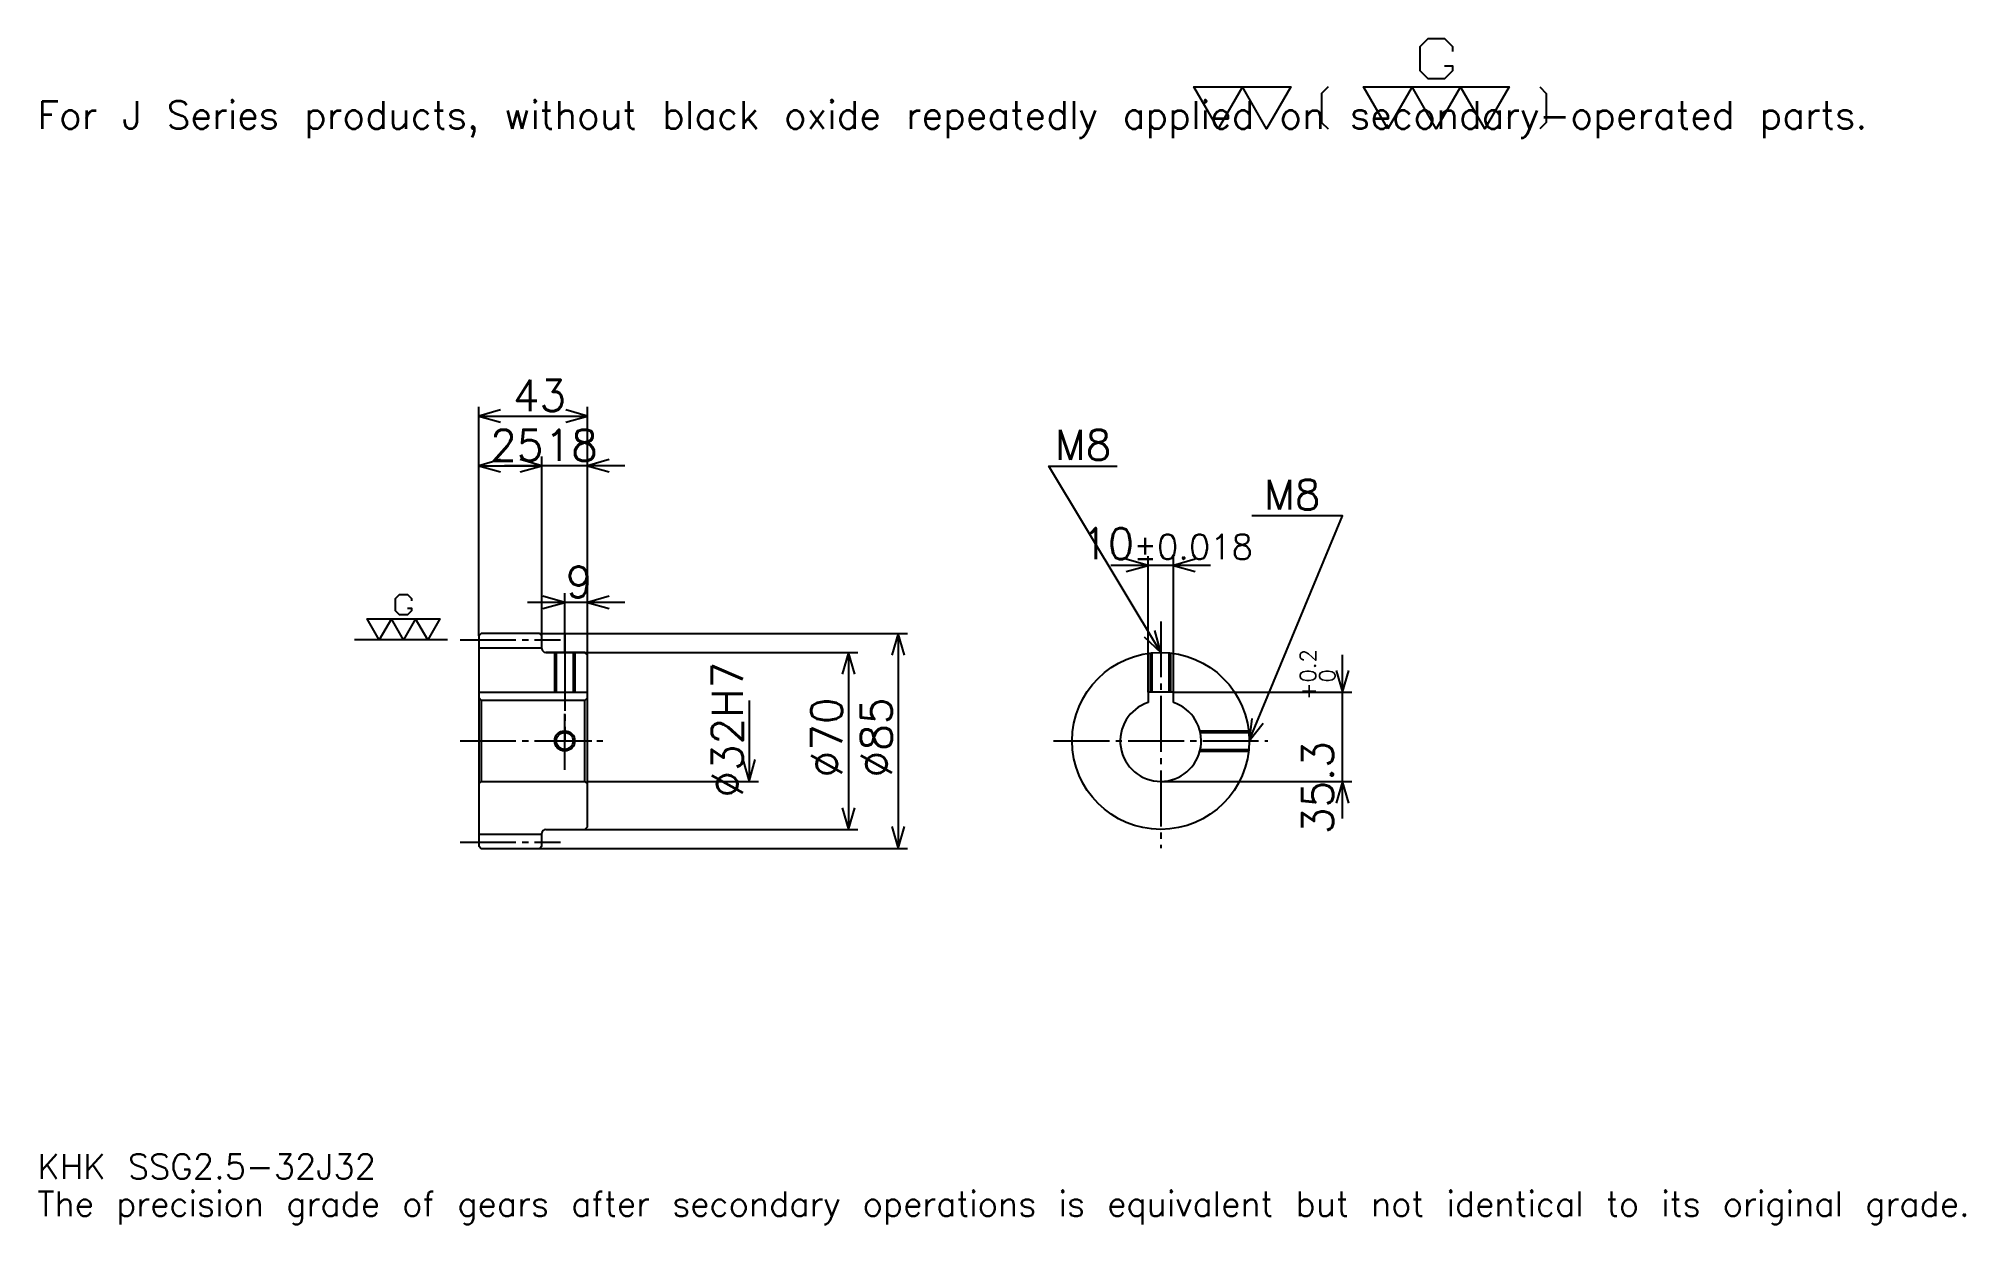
# Model space of a CAD drawing. Extents: x 25 to 787, y 9 to 478.
import ezdxf

# ---------------------------------------------------------------- set-up
doc = ezdxf.new("R2010")
doc.units = 0
doc.linetypes.add('DASHDOT', pattern=[29.478262, 22.108696, -2.456522, 2.456522, -2.456522])
doc.layers.get('0').update_dxf_attribs({"linetype": 'CONTINUOUS'})
doc.layers.add('DASHDOT', color=6, linetype='DASHDOT')
doc.styles.add('KANJI', font='TXT', dxfattribs={"bigfont": 'BIGFONT'})

msp = doc.modelspace()

# ---------------------------------------------------------------- linework, layer by layer
at = {"color": 5}
for p, q in [((198.978271, 242.706512), (198.978271, 332.369568)), ((198.978271, 328.684784), (241.978271, 328.684784)), ((241.978271, 242.706512), (241.978271, 332.369568)), ((223.978271, 242.706512), (223.978271, 312.717377)), ((198.978271, 309.032593), (223.978271, 309.032593)), ((256.717407, 309.032593), (209.239136, 309.032593)), ((488.326111, 269.597809), (448.847839, 269.597809)), ((463.586975, 219.506516), (463.586975, 273.282593)), ((473.586975, 219.506516), (473.586975, 273.282593)), ((256.717407, 254.98912), (218.239136, 254.98912)), ((232.978271, 242.706512), (232.978271, 258.673889)), ((198.978271, 241.706512), (198.978271, 242.706512)), ((222.978271, 242.706512), (241.978271, 242.706512)), ((223.978271, 241.706512), (223.978271, 242.706512)), ((232.978271, 235.206512), (232.978271, 242.706512)), ((232.978271, 235.206512), (232.978271, 242.706512)), ((241.978271, 242.706512), (368.489136, 242.706512)), ((241.978271, 234.206512), (241.978271, 242.706512)), ((364.804352, 242.706512), (364.804352, 157.706512)), ((225.478271, 235.206512), (241.978271, 235.206512)), ((241.978271, 235.206512), (348.836975, 235.206512)), ((345.152191, 235.206512), (345.152191, 165.206512)), ((540.434814, 169.467377), (540.434814, 234.245636)), ((305.847839, 216.206512), (305.847839, 184.206512)), ((473.586975, 219.506516), (544.119629, 219.506516)), ((241.978271, 184.206512), (309.532623, 184.206512)), ((468.586975, 184.206512), (544.119629, 184.206512)), ((225.478271, 165.206512), (241.978271, 165.206512)), ((241.978271, 165.206512), (348.836975, 165.206512)), ((222.978271, 157.706512), (241.978271, 157.706512)), ((241.978271, 157.706512), (368.489136, 157.706512))]:
    msp.add_line(p, q, dxfattribs=at)
at = {"color": 7}
msp.add_line((186.695663, 240.206512), (149.847839, 240.206512), dxfattribs=at)
at = {"color": 4}
for p, q in [((198.978271, 237.081512), (223.978271, 237.081512)), ((198.978271, 219.506516), (241.978271, 219.506516)), ((199.978271, 216.206512), (199.978271, 184.206512)), ((240.978271, 216.206512), (241.978271, 217.206512)), ((240.978271, 184.206512), (241.978271, 183.206512)), ((198.978271, 163.331512), (223.978271, 163.331512))]:
    msp.add_line(p, q, dxfattribs=at)
at = {"color": 7}
for points in [[(580.721741, 467.083038), (583.915222, 467.083038), (583.915222, 465.166962), (580.721741, 461.97348), (574.334778, 461.97348), (571.141296, 465.166962), (571.141296, 474.747406), (574.334778, 477.940887), (580.721741, 477.940887), (583.915222, 474.747406), (583.915222, 472.831299)], [(491.304352, 442.17392), (481.723907, 458.779999), (520.045654, 458.779999), (510.46521, 442.17392), (500.884796, 458.779999), (491.304352, 442.17392)], [(534.735657, 458.779999), (532.180847, 456.22522), (532.180847, 444.728699), (534.735657, 442.17392)], [(558.367371, 442.17392), (548.786987, 458.779999), (606.269592, 458.779999), (596.689148, 442.17392), (587.108704, 458.779999), (577.528259, 442.17392), (567.947815, 458.779999), (558.367371, 442.17392)], [(618.404785, 458.779999), (620.959595, 456.22522), (620.959595, 444.728699), (618.404785, 442.17392)], [(170.851105, 252.661072), (172.447845, 252.661072), (172.447845, 251.703033), (170.851105, 250.106293), (167.657623, 250.106293), (166.060883, 251.703033), (166.060883, 256.493256), (167.657623, 258.089996), (170.851105, 258.089996), (172.447845, 256.493256), (172.447845, 255.535217)], [(159.67392, 240.206512), (154.883698, 248.509552), (183.625015, 248.509552), (178.834793, 240.206512), (174.044571, 248.509552), (169.254364, 240.206512), (164.464142, 248.509552), (159.67392, 240.206512)]]:
    msp.add_lwpolyline(points, dxfattribs=at)
at = {"color": 5}
for points in [[(207.576096, 331.141296), (198.978271, 328.684784), (207.576096, 326.228271)], [(233.380447, 326.228271), (241.978271, 328.684784), (233.380447, 331.141296)], [(207.576096, 311.489136), (198.978271, 309.032593), (207.576096, 306.57608)], [(215.380447, 306.57608), (223.978271, 309.032593), (215.380447, 311.489136)], [(215.380447, 306.57608), (223.978271, 309.032593), (215.380447, 311.489136)], [(250.576096, 311.489136), (241.978271, 309.032593), (250.576096, 306.57608)], [(468.586975, 235.206512), (424.369568, 308.902161), (451.391296, 308.902161)], [(503.586975, 200.206512), (540.434814, 289.25), (504.56955, 289.25)], [(454.989136, 267.141296), (463.586975, 269.597809), (454.989136, 272.054321)], [(482.184814, 272.054321), (473.586975, 269.597809), (482.184814, 267.141296)], [(224.380447, 252.532593), (232.978271, 254.98912), (224.380447, 257.445648)], [(250.576096, 257.445648), (241.978271, 254.98912), (250.576096, 252.532593)], [(462.056976, 241.315216), (468.586975, 235.206512), (466.269867, 243.842957)], [(367.260864, 234.108688), (364.804352, 242.706512), (362.347839, 234.108688)], [(347.608704, 226.608688), (345.152191, 235.206512), (342.695679, 226.608688)], [(537.978271, 228.10434), (540.434814, 219.506516), (542.891357, 228.10434)], [(504.604706, 209.090286), (503.586975, 200.206512), (509.144379, 207.21167)], [(303.391327, 192.804337), (305.847839, 184.206512), (308.304352, 192.804337)], [(542.891357, 175.608688), (540.434814, 184.206512), (537.978271, 175.608688)], [(342.695679, 173.804337), (345.152191, 165.206512), (347.608704, 173.804337)], [(362.347839, 166.304337), (364.804352, 157.706512), (367.260864, 166.304337)]]:
    msp.add_lwpolyline(points, dxfattribs=at)
at = {"color": 4}
for points in [[(223.978271, 236.706512), (223.978271, 241.706512), (222.978271, 242.706512), (199.978271, 242.706512), (198.978271, 241.706512), (198.978271, 183.206512)], [(225.478271, 165.206512), (240.978271, 165.206512), (241.978271, 166.206512), (241.978271, 234.206512), (240.978271, 235.206512), (225.478271, 235.206512)], [(228.978271, 235.206512), (228.978271, 219.506516)], [(229.653275, 235.206512), (229.653275, 219.506516)], [(236.303268, 235.206512), (236.303268, 219.506516)], [(236.978271, 235.206512), (236.978271, 219.506516)], [(464.586975, 219.506516), (464.586975, 234.977188)], [(465.261963, 219.506516), (465.261963, 235.048218)], [(471.911987, 219.506516), (471.911987, 235.048218)], [(472.586975, 219.506516), (472.586975, 234.977188)], [(198.978271, 183.206512), (199.978271, 184.206512), (240.978271, 184.206512), (240.978271, 216.206512), (199.978271, 216.206512), (198.978271, 217.206512)], [(473.586975, 215.405197), (473.586975, 219.506516), (463.586975, 219.506516), (463.586975, 215.405197)], [(484.078918, 204.206512), (503.357666, 204.206512)], [(484.237671, 203.531509), (503.42868, 203.531509)], [(484.078918, 196.206512), (503.357666, 196.206512)], [(484.237671, 196.881516), (503.42868, 196.881516)], [(198.978271, 183.206512), (198.978271, 158.706512), (199.978271, 157.706512), (222.978271, 157.706512), (223.978271, 158.706512), (223.978271, 163.706512)]]:
    msp.add_lwpolyline(points, dxfattribs=at)
for centre, radius in [((468.586975, 200.206512), 35), ((232.978271, 200.206512), 3.325)]:
    msp.add_circle(centre, radius, dxfattribs=at)
at = {"color": 7}
msp.add_circle((232.978271, 200.206512), 4, dxfattribs=at)
at = {"color": 4}
for centre, radius, start, end in [((225.478271, 236.706512), 1.5, 180, 270), ((468.586975, 200.206512), 16, 108.209957329, 71.790042671), ((225.478271, 163.706512), 1.5, 90, 180)]:
    msp.add_arc(centre, radius, start, end, dxfattribs=at)
at = {"layer": 'DASHDOT', "color": 7}
for p, q in [((468.586975, 247.48912), (468.586975, 157.836945)), ((191.608704, 240.206512), (231.347839, 240.206512)), ((232.978271, 235.206512), (232.978271, 200.206512)), ((191.608704, 200.206512), (249.347839, 200.206512)), ((426.217407, 200.206512), (510.956543, 200.206512)), ((191.608704, 160.206512), (231.347839, 160.206512))]:
    msp.add_line(p, q, dxfattribs=at)
for points in [[(232.978271, 242.57608), (232.978271, 212.136948)], [(232.978271, 188.836945), (232.978271, 211.57608)], [(221.608704, 200.206512), (244.347839, 200.206512)]]:
    msp.add_lwpolyline(points, dxfattribs=at)

# ---------------------------------------------------------------- texts
at = {"color": 7, "style": 'KANJI'}
for s, height, p in [('For J Series products, without black oxide repeatedly applied on secondary-operated parts.', 11.054348, (24.565218, 442.17392)), ('43', 12.282609, (212.494568, 330.649994)), ('25', 12.282609, (203.494583, 310.997803)), ('18', 12.282609, (224.994568, 310.997803)), ('M8', 11.791305, (426.826111, 311.358704)), ('M8', 11.791305, (509.482605, 291.706512)), ('10', 12.282609, (437.091919, 272.054321)), ('%%p0.018', 9.826087, (457.848022, 272.054321)), ('9', 12.282609, (233.48642, 256.954346)), ('KHK SSG2.5-32J32', 9.826087, (24.565218, 27.02174)), ('The precision grade of gears after secondary operations is equivalent but not identical to its original grade.', 9.826087, (24.565218, 12.282609))]:
    msp.add_text(s, height=height, dxfattribs=at).set_placement(p)
for s, height, p in [('%%c32H7', 12.282609, (303.391327, 177.790756)), ('0.2', 6.141304, (529.871765, 223.346649)), ('+', 6.141304, (529.871765, 216.468384)), ('0', 6.141304, (537.487, 223.346649)), ('%%c70', 12.282609, (342.695679, 185.774445)), ('%%c85', 12.282609, (362.347839, 185.774445)), ('35.3', 12.282609, (536.75, 163.304398))]:
    msp.add_text(s, height=height, rotation=90, dxfattribs=at).set_placement(p)

doc.saveas('drawing.dxf')
